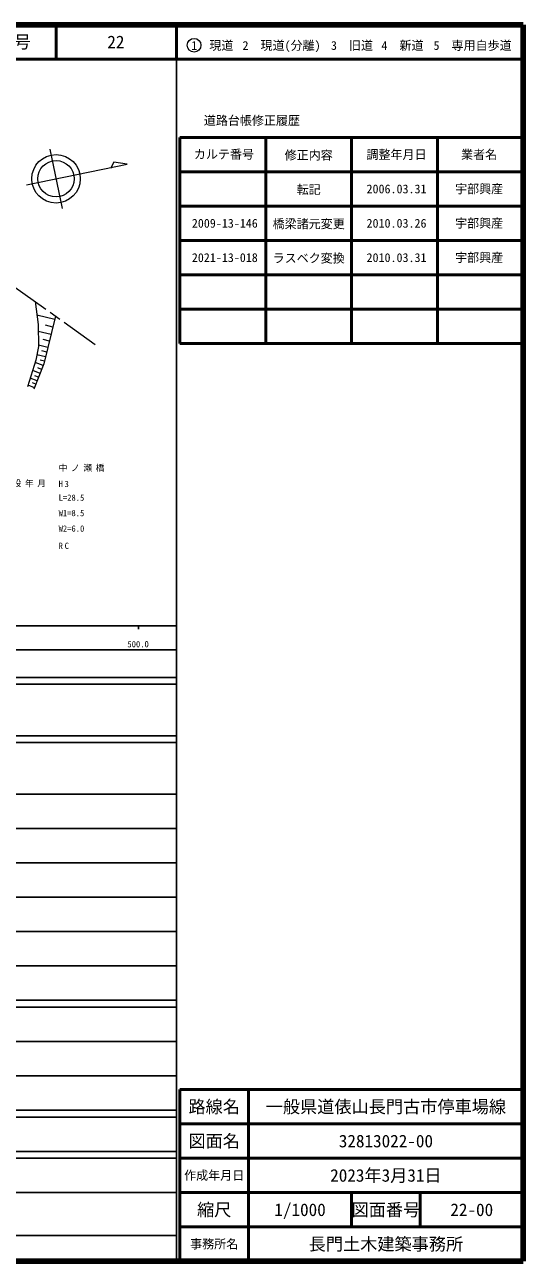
# Model space of a CAD drawing. Units: millimetres, scale not verified. Extents: x 40000 to 680000, y 20000 to 380000.
# Drawn here: x 534822 to 680000, y 20000 to 380000 of the extents above; entities that cross this region are included whole.
import ezdxf
from ezdxf.enums import TextEntityAlignment as Align

# ---------------------------------------------------------------- set-up
doc = ezdxf.new("R2010")
doc.units = ezdxf.units.MM
doc.header["$LTSCALE"] = 1000
doc.linetypes.add('CHAIN', pattern=[18.5, 12, -1.5, 3.5, -1.5])
for name, color, linetype, lineweight in [('M-BGD', 7, 'Continuous', 13), ('M-BMK', 2, 'CHAIN', 13), ('M-BMK-SRVR', 3, 'Continuous', 13), ('M-STR-HTXT', 7, 'Continuous', 13), ('M-TTL', 2, 'Continuous', 140), ('M-TTL-BAND', 7, 'Continuous', 25), ('M-TTL-FRAM', 2, 'Continuous', 50), ('M-TTL-LINE', 7, 'Continuous', 50), ('M-TTL-TXT', 7, 'Continuous', 13)]:
    doc.layers.add(name, color=color, linetype=linetype, lineweight=lineweight)
doc.styles.add('ＭＳ ゴシック', font='')
doc.styles.get('ＭＳ ゴシック').set_extended_font_data('MS Gothic')

msp = doc.modelspace()

# ---------------------------------------------------------------- linework, layer by layer
at = {"layer": 'M-BGD'}
for p, q in [((537820, 299429), (538747, 292679)), ((543580, 294187), (538363, 295475)), ((538747, 292679), (538802, 286355)), ((543820, 295158), (540383, 281230)), ((543037, 291987), (540837, 292530)), ((542494, 289787), (538764, 290708)), ((542034, 287922), (540169, 288382)), ((538802, 286355), (538093, 282320)), ((541574, 286057), (538798, 286742)), ((541231, 284669), (539844, 285012)), ((538093, 282320), (535639, 274579)), ((540383, 281230), (537493, 273924)), ((540206, 280783), (537895, 281697)), ((540889, 283281), (538371, 283903)), ((540578, 282022), (539319, 282333)), ((539292, 278472), (537143, 279322)), ((538867, 277398), (537792, 277823)), ((539749, 279628), (538594, 280085)), ((537651, 274324), (535792, 275059)), ((538442, 276323), (536443, 277114)), ((538047, 275324), (537047, 275719))]:
    msp.add_line(p, q, dxfattribs=at)
at = {"layer": 'M-BMK'}
msp.add_line((501081, 325575), (555382, 286930), dxfattribs=at)
at = {"layer": 'M-BMK-SRVR'}
for p, q in [((542153, 343788), (545739, 326509)), ((535299, 333354), (564673, 339450)), ((560771, 340025), (559845, 338111)), ((564673, 339450), (560771, 340025))]:
    msp.add_line(p, q, dxfattribs=at)
for radius in [7059, 5294]:
    msp.add_circle((543946, 335148), radius, dxfattribs=at)
at = {"layer": 'M-TTL'}
for p, q in [((680000, 380000), (40000, 380000)), ((680000, 20000), (680000, 380000)), ((40000, 20000), (680000, 20000))]:
    msp.add_line(p, q, dxfattribs=at)
at = {"layer": 'M-TTL-BAND'}
for p, q in [((579000, 20000), (579000, 370000)), ((40000, 205000), (579000, 205000)), ((568000, 205000), (568000, 204000)), ((68000, 198000), (579000, 198000)), ((40000, 190000), (579000, 190000)), ((40000, 188000), (579000, 188000)), ((40000, 173000), (579000, 173000)), ((40000, 171000), (579000, 171000)), ((40000, 156000), (579000, 156000)), ((46000, 146000), (579000, 146000)), ((52000, 136000), (579000, 136000)), ((46000, 126000), (579000, 126000)), ((52000, 116000), (579000, 116000)), ((46000, 106000), (579000, 106000)), ((40000, 96000), (579000, 96000)), ((40000, 94000), (579000, 94000)), ((49000, 84000), (579000, 84000)), ((40000, 74000), (579000, 74000)), ((40000, 64000), (579000, 64000)), ((40000, 62000), (579000, 62000)), ((40000, 52000), (579000, 52000)), ((40000, 50000), (579000, 50000)), ((40000, 40000), (579000, 40000)), ((68000, 27500), (579000, 27500))]:
    msp.add_line(p, q, dxfattribs=at)
at = {"layer": 'M-TTL-FRAM'}
for p, q in [((580000, 347197), (580000, 287197)), ((580000, 347197), (680000, 347197)), ((580000, 287197), (680000, 287197)), ((680000, 70000), (580000, 70000)), ((580000, 70000), (580000, 20000))]:
    msp.add_line(p, q, dxfattribs=at)
at = {"layer": 'M-TTL-LINE'}
for p, q in [((543997, 380000), (543997, 370000)), ((579000, 380000), (579000, 370000)), ((40000, 370000), (680000, 370000)), ((605000, 347197), (605000, 287197)), ((630000, 347197), (630000, 287197)), ((655000, 347197), (655000, 287197)), ((580000, 337197), (680000, 337197)), ((580000, 327197), (680000, 327197)), ((580000, 317197), (680000, 317197)), ((580000, 307197), (680000, 307197)), ((580000, 297197), (680000, 297197)), ((600000, 70000), (600000, 20000)), ((680000, 60000), (580000, 60000)), ((680000, 50000), (580000, 50000)), ((680000, 40000), (580000, 40000)), ((630000, 40000), (630000, 30000)), ((650000, 40000), (650000, 30000)), ((680000, 30000), (580000, 30000))]:
    msp.add_line(p, q, dxfattribs=at)
at = {"layer": 'M-TTL-TXT'}
msp.add_circle((584147, 374034), 2000, dxfattribs=at)

# ---------------------------------------------------------------- texts
at = {"layer": 'M-STR-HTXT', "style": 'ＭＳ ゴシック'}
for s, p in [('L=28.5', (544696, 240859)), ('W1=8.5', (544696, 236359)), ('W2=6.0', (544696, 231859))]:
    msp.add_text(s, height=1833, dxfattribs=at).set_placement(p, align=Align.BOTTOM_LEFT)
at = {"layer": 'M-STR-HTXT', "char_height": 1833, "attachment_point": 7, "style": 'ＭＳ ゴシック'}
for s, insert in [('\\T1.4;中ノ瀬橋', (544696, 249859)), ('\\T1.4;架設年月', (527696, 245359)), ('\\T1.4;H3', (544696, 245359)), ('\\T1.4;RC', (544696, 227359))]:
    msp.add_mtext(s, dxfattribs=dict(at, insert=insert))
at = {"layer": 'M-TTL-BAND', "style": 'ＭＳ ゴシック'}
msp.add_text('500.0', height=1833, dxfattribs=at).set_placement((567844, 198195), align=Align.BOTTOM_CENTER)
at = {"layer": 'M-TTL-TXT', "style": 'ＭＳ ゴシック'}
for s, height, p in [('図面番号', 3666, (526622, 375000)), ('22', 3666, (561372, 375000)), ('1\u3000現道', 2566, (589448, 373958)), ('2\u3000現道(分離)', 2566, (609619, 373958)), ('3\u3000旧道', 2566, (630121, 373958)), ('4\u3000新道', 2566, (644824, 373958)), ('5\u3000専用自歩道', 2566, (665228, 373958)), ('道路台帳修正履歴', 2566, (600968, 352113)), ('カルテ番号', 2566, (592839, 342277)), ('修正内容', 2566, (617509, 342023)), ('調整年月日', 2566, (643089, 342197)), ('業者名', 2566, (667134, 342197)), ('転記', 2566, (617509, 332023)), ('2006.03.31', 2566, (643089, 332197)), ('宇部興産', 2566, (667134, 332197)), ('2009-13-146', 2566, (593089, 322197)), ('橋梁諸元変更', 2566, (617509, 322023)), ('2010.03.26', 2566, (643089, 322197)), ('宇部興産', 2566, (667134, 322197)), ('2021-13-018', 2566, (593089, 312197)), ('ラスベク変換', 2566, (617509, 312023)), ('2010.03.31', 2566, (643089, 312197)), ('宇部興産', 2566, (667134, 312197)), ('路線名', 3666, (590000, 65000)), ('一般県道俵山長門古市停車場線', 3666, (640000, 65000)), ('図面名', 3666, (590000, 55000)), ('32813022-00', 3666, (640000, 55000)), ('2023年3月31日', 3666, (640000, 45000)), ('作成年月日', 2566, (590000, 45000)), ('縮尺', 3666, (590000, 35000)), ('1/1000', 3666, (615000, 35000)), ('図面番号', 3666, (640000, 35000)), ('22-00', 3666, (665000, 35000)), ('事務所名', 2566, (590000, 25000)), ('長門土木建築事務所', 3666, (640000, 25000))]:
    msp.add_text(s, height=height, dxfattribs=at).set_placement(p, align=Align.MIDDLE_CENTER)

doc.saveas('drawing.dxf')
